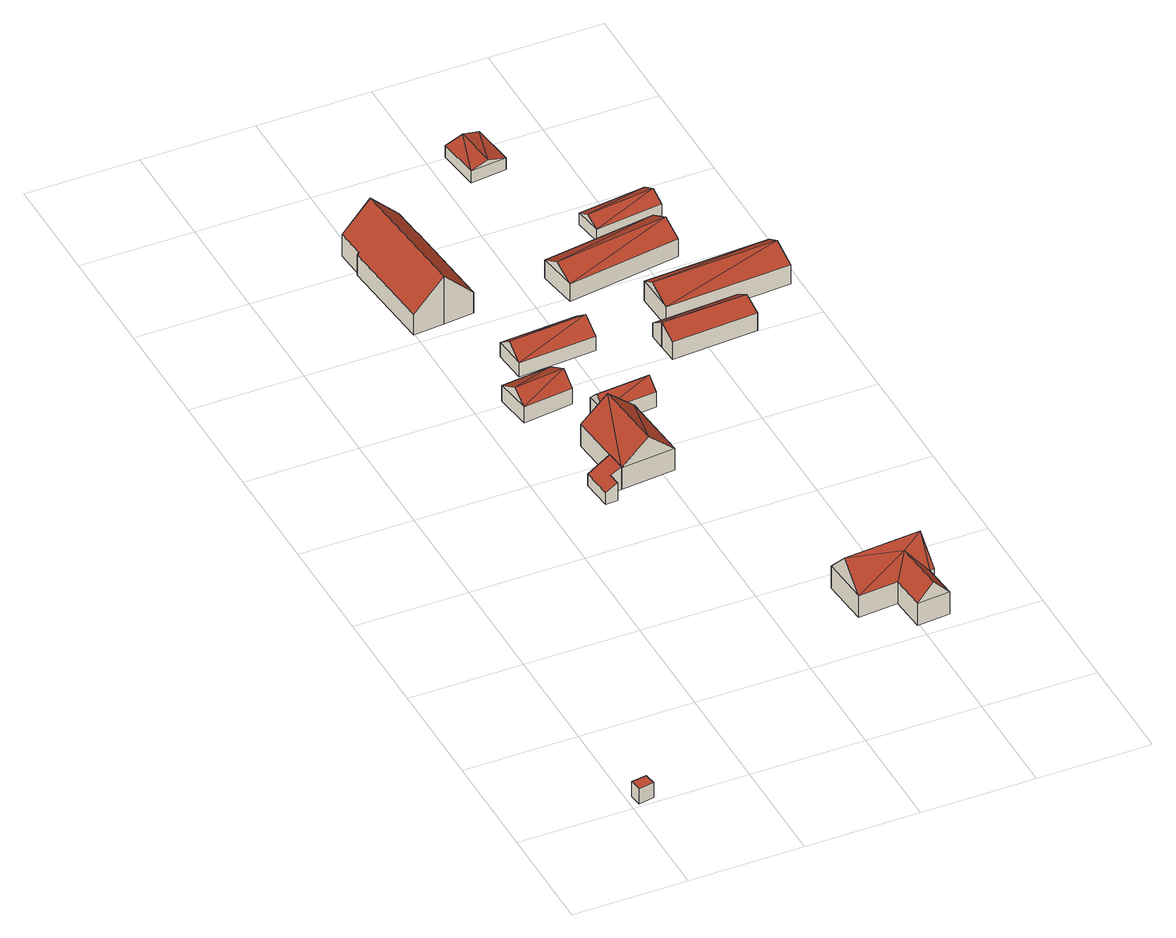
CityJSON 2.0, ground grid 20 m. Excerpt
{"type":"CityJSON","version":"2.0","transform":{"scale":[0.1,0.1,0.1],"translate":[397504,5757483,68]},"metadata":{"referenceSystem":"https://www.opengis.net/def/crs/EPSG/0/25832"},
"CityObjects":{
"building1":{"type":"Building","attributes":{"Gemeindeschluessel":"05515000","Geometrietyp2DReferenz":"3000","function":"31001_2500","roofType":"1000","measuredHeight":3},"address":[{"country":"Germany","locality":"Münster","thoroughfareNumber":"48a","thoroughfareName":"Bösenseller Straße"}],"geometry":[{"type":"Solid","lod":"2","boundaries":[[[[0,1,2,3]],[[4,5,1,0]],[[6,7,5,4]],[[3,2,7,6]],[[4,0,3,6]],[[1,5,7,2]]]],"semantics":{"surfaces":[{"type":"WallSurface"},{"type":"RoofSurface"},{"type":"GroundSurface"}],"values":[[0,0,0,0,1,2]]}}]},
"building2":{"type":"Building","attributes":{"Gemeindeschluessel":"05515000","Geometrietyp2DReferenz":"3000","function":"51009_1610","roofType":"2100","measuredHeight":4.52},"geometry":[{"type":"Solid","lod":"2","boundaries":[[[[8,9,10,11]],[[12,13,9,8]],[[14,15,13,12]],[[16,17,15,14]],[[18,19,17,16]],[[11,10,19,18]],[[16,14,12,8,11,18]],[[9,13,15,17,19,10]]]],"semantics":{"surfaces":[{"type":"WallSurface"},{"type":"RoofSurface"},{"type":"GroundSurface"}],"values":[[0,0,0,0,0,0,1,2]]}}]},
"building3":{"type":"Building","attributes":{"Gemeindeschluessel":"05515000","Geometrietyp2DReferenz":"3000","function":"31001_2700","roofType":"5000","measuredHeight":5.29},"geometry":[{"type":"Solid","lod":"2","boundaries":[[[[20,21,22,23]],[[24,25,21,20]],[[26,27,25,24]],[[23,22,27,26]],[[28,29,20]],[[20,23,28]],[[26,24,29]],[[29,28,26]],[[26,28,23]],[[20,29,24]],[[21,25,27,22]]]],"semantics":{"surfaces":[{"type":"WallSurface"},{"type":"RoofSurface"},{"type":"GroundSurface"}],"values":[[0,0,0,0,1,1,1,1,0,0,2]]}}]},
"building4":{"type":"Building","attributes":{"Gemeindeschluessel":"05515000","Geometrietyp2DReferenz":"3000","function":"31001_1000","roofType":"5000","measuredHeight":8.41},"address":[{"country":"Germany","locality":"Münster","thoroughfareNumber":"43","thoroughfareName":"Bösenseller Straße"}],"geometry":[{"type":"Solid","lod":"2","boundaries":[[[[30,31,17,32]],[[33,34,31,30]],[[35,36,34,33]],[[32,17,36,35]],[[37,35,33]],[[33,38,37]],[[32,37,38]],[[38,30,32]],[[35,37,32]],[[30,38,33]],[[31,34,36,17]]]],"semantics":{"surfaces":[{"type":"WallSurface"},{"type":"RoofSurface"},{"type":"GroundSurface"}],"values":[[0,0,0,0,1,1,1,1,0,0,2]]}}]},
"building5":{"type":"Building","attributes":{"Gemeindeschluessel":"05515000","Geometrietyp2DReferenz":"3000","function":"31001_1000","roofType":"3100","measuredHeight":9.43},"address":[{"country":"Germany","locality":"Münster","thoroughfareNumber":"41","thoroughfareName":"Bösenseller Straße"}],"geometry":[{"type":"Solid","lod":"2","boundaries":[[[[39,40,41,42]],[[43,44,40,39]],[[45,46,44,43]],[[47,48,46,45]],[[49,50,48,47]],[[51,52,50,49]],[[53,54,52,51]],[[55,56,54,53]],[[57,58,56,55]],[[42,41,58,57]],[[51,49,47,45,43,53]],[[39,42,57,55,53,43]],[[40,44,46,48,50,52,54,56,58,41]]]],"semantics":{"surfaces":[{"type":"WallSurface"},{"type":"RoofSurface"},{"type":"GroundSurface"}],"values":[[0,0,0,0,0,0,0,0,0,0,1,1,2]]}}]},
"building6":{"type":"Building","attributes":{"Gemeindeschluessel":"05515000","Geometrietyp2DReferenz":"3000","function":"31001_1000","roofType":"5000","measuredHeight":8.89},"address":[{"country":"Germany","locality":"Münster","thoroughfareNumber":"68","thoroughfareName":"Im Rüschenfeld"}],"geometry":[{"type":"Solid","lod":"2","boundaries":[[[[59,60,61,62]],[[63,64,60,59]],[[65,66,64,63]],[[67,68,66,65]],[[69,70,68,67]],[[71,72,70,69]],[[73,74,72,71]],[[62,61,74,73]],[[75,76,77]],[[75,77,65]],[[65,63,75]],[[76,75,73]],[[73,71,76]],[[71,69,76]],[[76,69,67,77]],[[67,65,77]],[[75,63,59,78]],[[59,62,78]],[[78,62,73,75]],[[60,64,66,68,70,72,74,61]]]],"semantics":{"surfaces":[{"type":"WallSurface"},{"type":"RoofSurface"},{"type":"GroundSurface"}],"values":[[0,0,0,0,0,0,0,0,1,1,1,1,1,0,1,0,1,0,1,2]]}}]},
"building7":{"type":"Building","attributes":{"Gemeindeschluessel":"05515000","Geometrietyp2DReferenz":"3000","function":"31001_2700","roofType":"3100","measuredHeight":5.02},"geometry":[{"type":"Solid","lod":"2","boundaries":[[[[79,80,81,82]],[[83,84,80,79]],[[85,86,84,83]],[[82,81,86,85]],[[79,87,83]],[[85,88,82]],[[79,82,88]],[[88,87,79]],[[87,88,85]],[[85,83,87]],[[80,84,86,81]]]],"semantics":{"surfaces":[{"type":"WallSurface"},{"type":"RoofSurface"},{"type":"GroundSurface"}],"values":[[0,0,0,0,0,0,1,1,1,1,2]]}}]},
"building8":{"type":"Building","attributes":{"Gemeindeschluessel":"05515000","Geometrietyp2DReferenz":"3000","function":"31001_2460","roofType":"3100","measuredHeight":5.14},"geometry":[{"type":"Solid","lod":"2","boundaries":[[[[89,90,91,92]],[[93,94,90,89]],[[95,96,94,93]],[[92,91,96,95]],[[89,97,93]],[[95,98,92]],[[89,92,98]],[[98,97,89]],[[97,98,95]],[[95,93,97]],[[90,94,96,91]]]],"semantics":{"surfaces":[{"type":"WallSurface"},{"type":"RoofSurface"},{"type":"GroundSurface"}],"values":[[0,0,0,0,0,0,1,1,1,1,2]]}}]},
"building9":{"type":"Building","attributes":{"Gemeindeschluessel":"05515000","Geometrietyp2DReferenz":"3000","function":"31001_2700","roofType":"2100","measuredHeight":4.83},"geometry":[{"type":"Solid","lod":"2","boundaries":[[[[99,100,101,102]],[[103,104,100,99]],[[105,106,104,103]],[[102,101,106,105]],[[103,99,102,105]],[[100,104,106,101]]]],"semantics":{"surfaces":[{"type":"WallSurface"},{"type":"RoofSurface"},{"type":"GroundSurface"}],"values":[[0,0,0,0,1,2]]}}]},
"building10":{"type":"Building","attributes":{"Gemeindeschluessel":"05515000","Geometrietyp2DReferenz":"3000","function":"51009_1610","roofType":"2100","measuredHeight":4.75},"geometry":[{"type":"Solid","lod":"2","boundaries":[[[[103,104,107,108]],[[109,100,104,103]],[[110,111,100,109]],[[108,107,111,110]],[[109,103,108,110]],[[104,100,111,107]]]],"semantics":{"surfaces":[{"type":"WallSurface"},{"type":"RoofSurface"},{"type":"GroundSurface"}],"values":[[0,0,0,0,1,2]]}}]},
"building11":{"type":"Building","attributes":{"Gemeindeschluessel":"05515000","Geometrietyp2DReferenz":"3000","function":"31001_2700","roofType":"3100","measuredHeight":5.51},"geometry":[{"type":"Solid","lod":"2","boundaries":[[[[112,113,114,115]],[[116,117,113,112]],[[118,119,117,116]],[[115,114,119,118]],[[112,120,116]],[[118,121,115]],[[112,115,121]],[[121,120,112]],[[120,121,118]],[[118,116,120]],[[113,117,119,114]]]],"semantics":{"surfaces":[{"type":"WallSurface"},{"type":"RoofSurface"},{"type":"GroundSurface"}],"values":[[0,0,0,0,0,0,1,1,1,1,2]]}}]},
"building12":{"type":"Building","attributes":{"Gemeindeschluessel":"05515000","Geometrietyp2DReferenz":"3000","function":"31001_1310","roofType":"3100","measuredHeight":3.18},"geometry":[{"type":"Solid","lod":"2","boundaries":[[[[122,123,124,125]],[[126,127,123,122]],[[128,129,127,126]],[[125,124,129,128]],[[122,130,126]],[[128,131,125]],[[125,131,130]],[[130,122,125]],[[131,128,126]],[[126,130,131]],[[123,127,129,124]]]],"semantics":{"surfaces":[{"type":"WallSurface"},{"type":"RoofSurface"},{"type":"GroundSurface"}],"values":[[0,0,0,0,0,0,1,1,1,1,2]]}}]},
"building13":{"type":"Building","attributes":{"Gemeindeschluessel":"05515000","Geometrietyp2DReferenz":"3000","function":"31001_2700","roofType":"3100","measuredHeight":5.37},"geometry":[{"type":"Solid","lod":"2","boundaries":[[[[132,133,134,135]],[[136,137,133,132]],[[138,139,137,136]],[[135,134,139,138]],[[132,140,136]],[[138,141,135]],[[141,140,132]],[[132,135,141]],[[138,136,140]],[[140,141,138]],[[133,137,139,134]]]],"semantics":{"surfaces":[{"type":"WallSurface"},{"type":"RoofSurface"},{"type":"GroundSurface"}],"values":[[0,0,0,0,0,0,1,1,1,1,2]]}}]},
"building14":{"type":"Building","attributes":{"Gemeindeschluessel":"05515000","Geometrietyp2DReferenz":"3000","function":"31001_2740","roofType":"3100","measuredHeight":3.69},"geometry":[{"type":"Solid","lod":"2","boundaries":[[[[142,143,144,145]],[[146,147,143,142]],[[148,149,147,146]],[[145,144,149,148]],[[142,150,146]],[[148,151,145]],[[142,145,151]],[[151,150,142]],[[150,151,148]],[[148,146,150]],[[143,147,149,144]]]],"semantics":{"surfaces":[{"type":"WallSurface"},{"type":"RoofSurface"},{"type":"GroundSurface"}],"values":[[0,0,0,0,0,0,1,1,1,1,2]]}}]}
},
"vertices":[
[10,27,40],[10,27,10],[13,5,10],[13,5,40],[37,31,40],[37,31,10],[40,10,40],[40,10,10],
[282,697,42],[282,697,19],[303,698,19],[303,698,54],[277,752,42],[277,752,19],[317,756,64],[317,756,19],[320,720,64],[320,720,19],[301,719,54],[301,719,19],
[337,1014,47],[337,1014,16],[248,1004,16],[248,1004,47],[344,950,47],[344,950,16],[256,940,47],[256,940,16],[253,965,69],[341,976,69],
[309,846,62],[309,846,19],[320,720,62],[405,854,62],[405,854,19],[416,729,62],[416,729,19],[369,725,103],[358,851,103],
[180,1443,56],[180,1443,13],[184,1390,13],[184,1390,56],[231,1448,107],[231,1448,13],[282,1452,56],[282,1452,13],[287,1399,56],[287,1399,13],[290,1399,53],[290,1399,13],[304,1226,54],[304,1226,13],[251,1221,107],[251,1221,13],[196,1216,53],[196,1216,13],[181,1389,53],[181,1389,13],
[592,215,62],[592,215,19],[649,220,19],[649,220,62],[587,278,62],[587,278,19],[517,272,62],[517,272,19],[510,358,62],[510,358,19],[645,369,62],[645,369,19],[652,283,62],[652,283,19],[644,282,62],[644,282,19],[613,309,93],[648,326,108],[513,315,108],[621,218,93],
[362,876,49],[362,876,19],[457,884,19],[457,884,49],[359,916,49],[359,916,19],[453,924,49],[453,924,19],[360,896,69],[455,904,69],
[299,1048,43],[299,1048,15],[435,1057,15],[435,1057,43],[294,1107,43],[294,1107,15],[430,1116,43],[430,1116,15],[296,1077,66],[432,1087,66],
[533,1024,62],[533,1024,13],[535,988,13],[535,988,48],[683,1032,61],[683,1032,13],[685,997,48],[685,997,13],
[681,1062,13],[681,1062,40],[533,1024,60],[531,1053,40],[531,1053,13],
[454,1190,46],[454,1190,11],[654,1220,11],[654,1220,46],[443,1261,46],[443,1261,11],[644,1291,46],[644,1291,11],[448,1226,66],[649,1255,66],
[432,1600,35],[432,1600,12],[441,1524,12],[441,1524,35],[495,1609,35],[495,1609,12],[504,1531,35],[504,1531,12],[464,1604,44],[472,1528,44],
[781,1158,47],[781,1158,9],[560,1146,9],[560,1146,47],[784,1085,47],[784,1085,9],[564,1073,47],[564,1073,9],[782,1131,63],[561,1119,63],
[556,1311,33],[556,1311,10],[675,1325,10],[675,1325,33],[549,1360,33],[549,1360,10],[669,1375,33],[669,1375,10],[552,1335,47],[672,1350,47]
]}
